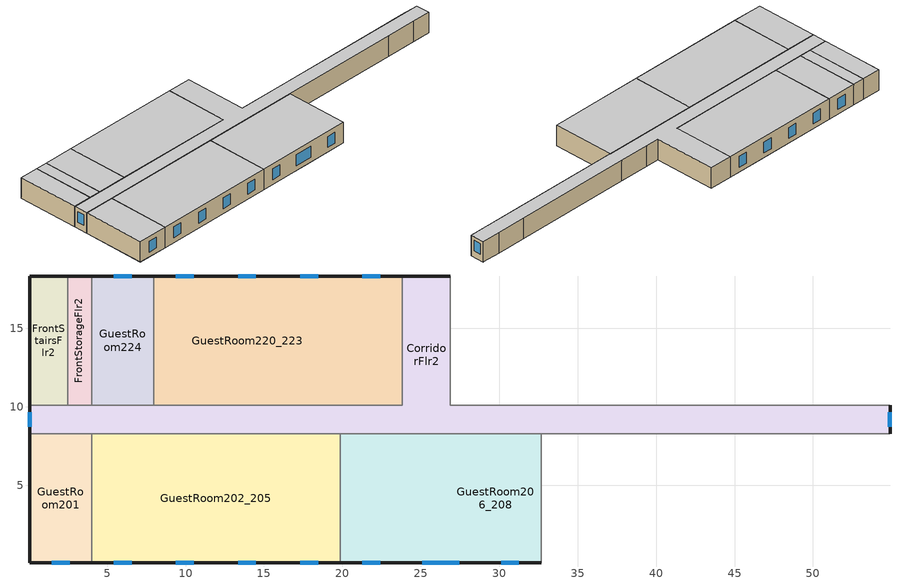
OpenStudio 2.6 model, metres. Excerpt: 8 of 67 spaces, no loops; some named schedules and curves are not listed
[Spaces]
FrontStorageFlr2
 floor to FrontStorageFlr1: 4.01,18.34 4.01,10.11 2.49,10.11 2.49,18.34 z3.35
 wall outside: 4.01,18.34 2.49,18.34 z3.35:6.1
 wall to CorridorFlr2: 2.49,10.11 4.01,10.11 z3.35:6.1
 wall to FrontStairsFlr2: 2.49,18.34 2.49,10.11 z3.35:6.1
 wall to GuestRoom224: 4.01,10.11 4.01,18.34 z3.35:6.1
 ceiling to FrontStorageFlr3: 4.01,10.11 4.01,18.34 2.49,18.34 2.49,10.11 z6.1
CorridorFlr2
 floor to CorridorFlr1: 26.87,18.34 26.87,10.11 54.91,10.11 54.91,8.28 0.05,8.28 0.05,10.11 23.82,10.11 23.82,18.34 z3.35
 wall outside: 0.05,10.11 0.05,8.28 / 54.91,8.28 54.91,10.11 / 26.87,18.34 23.82,18.34 z3.35:6.1
 wall to ElevatorCoreFlr2: 28.7,10.11 26.87,10.11 26.87,18.34 z3.35:6.1
 wall to FrontStairsFlr2: 2.49,10.11 0.05,10.11 z3.35:6.1
 wall to GuestRoom224: 7.97,10.11 4.01,10.11 z3.35:6.1
 wall to GuestRoom201: 0.05,8.28 4.01,8.28 z3.35:6.1
 wall to RearStairsFlr2: 54.91,10.11 52.47,10.11 z3.35:6.1
 wall to GuestRoom206_208: 19.86,8.28 32.66,8.28 z3.35:6.1
 wall to GuestRoom220_223: 23.82,18.34 23.82,10.11 7.97,10.11 z3.35:6.1
 wall to GuestRoom213: 48.51,8.28 52.47,8.28 z3.35:6.1
 wall to GuestRoom219: 32.66,10.11 28.7,10.11 z3.35:6.1
 wall to RearStorageFlr2: 52.47,8.28 54.91,8.28 z3.35:6.1
 wall to GuestRoom214: 52.47,10.11 48.51,10.11 z3.35:6.1
 wall to GuestRoom209_212: 32.66,8.28 48.51,8.28 z3.35:6.1
 wall to GuestRoom202_205: 4.01,8.28 19.86,8.28 z3.35:6.1
 wall to GuestRoom215_218: 48.51,10.11 32.66,10.11 z3.35:6.1
 window: 54.91,8.73 54.91,9.66 / 0.05,9.66 0.05,8.73 z4.19:5.61
 ceiling to CorridorFlr3: 54.91,8.28 54.91,10.11 26.87,10.11 26.87,18.34 23.82,18.34 23.82,10.11 0.05,10.11 0.05,8.28 z6.1
GuestRoom202_205
 floor to FrontLoungeFlr1: 19.86,8.28 19.86,0.05 4.01,0.05 4.01,8.28 z3.35
 wall outside: 4.01,0.05 19.86,0.05 z3.35:6.1
 wall to GuestRoom201: 4.01,8.28 4.01,0.05 z3.35:6.1
 wall to GuestRoom206_208: 19.86,0.05 19.86,8.28 z3.35:6.1
 window: 13.35,0.05 14.49,0.05 / 9.39,0.05 10.52,0.05 / 17.31,0.05 18.45,0.05 / 5.42,0.05 6.56,0.05 z4:5.45
 ceiling to GuestRoom302_305: 19.86,0.05 19.86,8.28 4.01,8.28 4.01,0.05 z6.1
GuestRoom206_208
 floor to MeetingRoomFlr1: 32.66,8.28 32.66,0.05 26.87,0.05 26.87,8.28 z3.35
 floor to CorridorFlr1: 26.87,8.28 26.87,0.05 23.82,0.05 23.82,8.28 z3.35
 floor to RestroomFlr1: 23.82,8.28 23.82,0.05 19.86,0.05 19.86,8.28 z3.35
 wall outside: 19.86,0.05 32.66,0.05 z3.35:6.1
 wall to GuestRoom209_212: 32.66,0.05 32.66,8.28 z3.35:6.1
 window: 21.27,0.05 22.41,0.05 / 30.11,0.05 31.25,0.05 / 25.08,0.05 27.44,0.05 z4:5.45
 ceiling to GuestRoom306_308: 32.66,0.05 32.66,8.28 19.86,8.28 19.86,0.05 z6.1
FrontStairsFlr2
 floor to FrontStairsFlr1: 2.49,18.34 2.49,10.11 0.05,10.11 0.05,18.34 z3.35
 wall outside: 2.49,18.34 0.05,18.34 0.05,10.11 z3.35:6.1
 ceiling to FrontStairsFlr3: 2.49,10.11 2.49,18.34 0.05,18.34 0.05,10.11 z6.1
GuestRoom220_223
 floor to FrontOfficeFlr1: 19.86,18.34 19.86,10.11 7.97,10.11 7.97,18.34 z3.35
 floor to ExerciseCenterFlr1: 23.82,18.34 23.82,10.11 19.86,10.11 19.86,18.34 z3.35
 wall outside: 23.82,18.34 7.97,18.34 z3.35:6.1
 wall to GuestRoom224: 7.97,18.34 7.97,10.11 z3.35:6.1
 window: 14.49,18.34 13.35,18.34 / 10.52,18.34 9.39,18.34 / 22.41,18.34 21.27,18.34 / 18.45,18.34 17.31,18.34 z4:5.45
 ceiling to GuestRoom320_323: 23.82,10.11 23.82,18.34 7.97,18.34 7.97,10.11 z6.1
GuestRoom224
 floor to FrontOfficeFlr1: 7.97,18.34 7.97,10.11 4.01,10.11 4.01,18.34 z3.35
 wall outside: 7.97,18.34 4.01,18.34 z3.35:6.1
 window: 6.56,18.34 5.42,18.34 z4:5.45
 ceiling to GuestRoom324: 7.97,10.11 7.97,18.34 4.01,18.34 4.01,10.11 z6.1
GuestRoom201
 floor to FrontLoungeFlr1: 4.01,8.28 4.01,0.05 0.05,0.05 0.05,8.28 z3.35
 wall outside: 0.05,8.28 0.05,0.05 4.01,0.05 z3.35:6.1
 window: 1.46,0.05 2.6,0.05 z4:5.45
 ceiling to GuestRoom301: 4.01,0.05 4.01,8.28 0.05,8.28 0.05,0.05 z6.1
[Site]
Denver Centennial  Golden   Nr: Latitude {deg}=39.74; Longitude {deg}=-105.18; Time Zone {hr}=-7; Elevation {m}=1829; Terrain=Suburbs
[Building]
90.1-2010-SmallHotel-ASHRAE 169-2006-5B created: 2016-10-04 13:28:55 -0600: North Axis {deg}=180; Default Construction Set=90.1-2010 - SmHotel - ASHRAE 169-2006-5B; Standards Building Type=SmallHotel
[Site:GroundTemperature:BuildingSurface]
19.89, 19.99, 20.06, 20.2, 20.41, 20.6, 20.83, 20.85, 20.72, 20.51, 20.24, 19.99
[Site:WaterMainsTemperature]
Calculation Method=Correlation; Annual Average Outdoor Air Temperature {C}=11.15; Maximum Difference In Monthly Average Outdoor Air Temperatures {deltaC}=26.2
[ClimateZones]
Climate Zone Institution Name 1=ASHRAE; Climate Zone Document Name 1=ANSI/ASHRAE Standard 169; Climate Zone Document Year 1=2006; Climate Zone Value 1=5B; Climate Zone Institution Name 2=CEC; Climate Zone Document Name 2=California Climate Zone Descriptions; Climate Zone Document Year 2=1995
[SizingPeriod:DesignDay] Barometric Pressure {Pa}=81198; Sky Clearness=0; Rain Indicator=0; Snow Indicator=0; Day of Month=21; Daylight Saving Time Indicator=0; Dry-Bulb Temperature Range Modifier Type=DefaultMultipliers
Name | Maximum Dry-Bulb Temperature {C} | Daily Dry-Bulb Temperature Range {deltaC} | Humidity Indicating Conditions at Maximum Dry-Bulb | Wind Speed {m/s} | Wind Direction {deg} | Month | Day Type | Humidity Indicating Type | Solar Model Indicator | ASHRAE Taub | ASHRAE Taud
Denver Centennial  Golden   N Ann Hum_n 99.6% Condns DP=>MCDB | -10.9 | 0 | -21.6 | 3 | 340 | 12 | WinterDesignDay | Dewpoint | ASHRAEClearSky
Denver Centennial  Golden   N Ann Clg .4% Condns Enth=>MDB | 27.3 | 15.2 | 59700 | 4.9 | 0 | 7 | SummerDesignDay | Enthalpy | ASHRAETau | 0.424 | 2.025
Denver Centennial  Golden   N Ann Clg .4% Condns WB=>MDB | 27.3 | 15.2 | 18.4 | 4.9 | 0 | 7 | SummerDesignDay | Wetbulb | ASHRAETau | 0.424 | 2.025
Denver Centennial  Golden   N Ann Clg .4% Condns DB=>MWB | 33 | 15.2 | 15.7 | 4.9 | 0 | 7 | SummerDesignDay | Wetbulb | ASHRAETau | 0.424 | 2.025
[Material:NoMass] Thermal Absorptance=0.9; Solar Absorptance=0.7
Name | Roughness | Thermal Resistance {m2-K/W} | Visible Absorptance
CP02 CARPET PAD | VeryRough | 0.21648 | 0.8
Typical Insulation R-10.94 | Smooth | 1.92744 | 0.7
Typical Carpet Pad | Smooth | 0.21648 | 0.8
Typical Insulation R-13.45 | Smooth | 2.368 | 0.7
Typical Insulation R-19.72 | Smooth | 3.4722 | 0.7
Typical Insulation R-0.58 | Smooth | 0.101875 | 0.7
Typical Insulation R-1.15 | Smooth | 0.202527 | 0.7
[Material] Thermal Absorptance=0.9
Name | Roughness | Thickness {m} | Conductivity {W/m-K} | Density {kg/m3} | Specific Heat {J/kg-K} | Solar Absorptance | Visible Absorptance
4 in. Normalweight Concrete Floor | MediumRough | 0.1016 | 2.31 | 2322 | 832 | 0.7 | 0.7
25mm Stucco | Smooth | 0.0254 | 0.72 | 1856 | 840 | 0.7 | 0.7
5/8 in. Gypsum Board | MediumSmooth | 0.0159 | 0.16 | 800 | 1090 | 0.7 | 0.7
Roof Membrane | VeryRough | 0.0095 | 0.16 | 1121.29 | 1460 | 0.77 | 0.7
Metal Roof Surface; F08 Metal surface | Smooth | 0.0008 | 45.28 | 7824 | 500 | 0.7 | 0.7
1/2 in. Gypsum Board | Smooth | 0.0127 | 0.16 | 800 | 1090 | 0.7 | 0.5
6 in. Normalweight Concrete Floor | MediumRough | 0.1524 | 2.31 | 2322 | 832 | 0.7 | 0.7
8 in. Concrete Block Basement Wall | MediumRough | 0.2032 | 1.326 | 1842 | 912 | 0.7 | 0.7
G05 25mm wood | MediumSmooth | 0.0254 | 0.15 | 608 | 1630 | 0.5 | 0.5
[Construction]
Typical Insulated Exterior Mass Floor R-13.51: Typical Insulation R-10.94, 4 in. Normalweight Concrete Floor, Typical Carpet Pad
Typical Insulated Steel Framed Exterior Wall R-15.63: 25mm Stucco, 5/8 in. Gypsum Board, Typical Insulation R-13.45, 5/8 in. Gypsum Board
Typical IEAD Roof R-20.83: Roof Membrane, Typical Insulation R-19.72, Metal Roof Surface
int_slab_floor_smallhotel: 4 in. Normalweight Concrete Floor, CP02 CARPET PAD
int_wall_smallhotel: 1/2 in. Gypsum Board, 1/2 in. Gypsum Board
int_slab_ceiling_smallhotel: CP02 CARPET PAD, 4 in. Normalweight Concrete Floor
Typical Insulated Carpeted 6in Slab Floor: 6 in. Normalweight Concrete Floor, Typical Carpet Pad
Typical Insulated Basement Mass Wall: 8 in. Concrete Block Basement Wall
U 0.52 SHGC 0.40 Dbl Ref-D Clr 6mm/13mm Air: REF D CLEAR 6MM, AIR 13MM, CLEAR 6MM
Typical Insulated Metal Door R-1.43: F08 Metal surface, Typical Insulation R-0.58
Typical Overhead Door R-2.0: Typical Insulation R-1.15
U 1.17 SHGC 0.49 Sgl Ref-D Clr 6mm: REF D CLEAR 6MM
Typical Interior Window: Clear 3mm
Typical Interior Door; Typical Interior Partition: G05 25mm wood
[DefaultConstructionSet]
90.1-2010 - SmHotel - ASHRAE 169-2006-5B: Default Exterior Surface Constructions=Default Surface Constructions 1; Default Interior Surface Constructions=Default Surface Constructions 2; Default Ground Contact Surface Constructions=Default Surface Constructions 3; Default Exterior SubSurface Constructions=Default Sub Surface Constructions 1; Default Interior SubSurface Constructions=Default Sub Surface Constructions 2; Interior Partition Construction=Typical Interior Partition
[DefaultSurfaceConstructions]
Name | Floor Construction | Wall Construction | Roof Ceiling Construction
Default Surface Constructions 1 | Typical Insulated Exterior Mass Floor R-13.51 | Typical Insulated Steel Framed Exterior Wall R-15.63 | Typical IEAD Roof R-20.83
Default Surface Constructions 2 | int_slab_floor_smallhotel | int_wall_smallhotel | int_slab_ceiling_smallhotel
Default Surface Constructions 3 | Typical Insulated Carpeted 6in Slab Floor | Typical Insulated Basement Mass Wall
[DefaultSubSurfaceConstructions]
Name | Fixed Window Construction | Operable Window Construction | Door Construction | Overhead Door Construction | Skylight Construction | Tubular Daylight Dome Construction | Tubular Daylight Diffuser Construction
Default Sub Surface Constructions 1 | U 0.52 SHGC 0.40 Dbl Ref-D Clr 6mm/13mm Air | U 0.52 SHGC 0.40 Dbl Ref-D Clr 6mm/13mm Air | Typical Insulated Metal Door R-1.43 | Typical Overhead Door R-2.0 | U 1.17 SHGC 0.49 Sgl Ref-D Clr 6mm | Typical Interior Window | Typical Interior Window
Default Sub Surface Constructions 2 | Typical Interior Window | Typical Interior Window | Typical Interior Door
[WindowMaterial:Glazing] Optical Data Type=SpectralAverage; Infrared Transmittance at Normal Incidence=0; Front Side Infrared Hemispherical Emissivity=0.84; Conductivity {W/m-K}=0.9; Dirt Correction Factor for Solar and Visible Transmittance=1; Solar Diffusing=No
Name | Thickness {m} | Solar Transmittance at Normal Incidence | Front Side Solar Reflectance at Normal Incidence | Back Side Solar Reflectance at Normal Incidence | Visible Transmittance at Normal Incidence | Front Side Visible Reflectance at Normal Incidence | Back Side Visible Reflectance at Normal Incidence | Back Side Infrared Hemispherical Emissivity
REF D CLEAR 6MM | 0.006 | 0.429 | 0.308 | 0.379 | 0.334 | 0.453 | 0.505 | 0.82
CLEAR 6MM | 0.006 | 0.775 | 0.071 | 0.071 | 0.881 | 0.08 | 0.08 | 0.84
Clear 3mm | 0.003 | 0.837 | 0.075 | 0.075 | 0.898 | 0.081 | 0.081 | 0.84
[WindowMaterial:Gas]
AIR 13MM: Gas Type=Air; Thickness {m}=0.0127
[Space]
Name | Space Type | Thermal Zone
GuestRoom220_223 | SmallHotel GuestRoom123Occ | GuestRoom220_223 ZN
FrontStorageFlr2 | SmallHotel Storage | FrontStorageFlr2 ZN
CorridorFlr2 | SmallHotel Corridor | CorridorFlr2 ZN
GuestRoom201 | SmallHotel GuestRoom123Vac | GuestRoom201 ZN
GuestRoom206_208 | SmallHotel GuestRoom123Occ | GuestRoom206_208 ZN
GuestRoom202_205 | SmallHotel GuestRoom123Occ | GuestRoom202_205 ZN
GuestRoom224 | SmallHotel GuestRoom123Occ | GuestRoom224 ZN
FrontStairsFlr2 | SmallHotel Stair | FrontStairsFlr2 ZN
[SpaceType] Standards Building Type=SmallHotel
Name | Default Schedule Set | Design Specification Outdoor Air Object | Standards Space Type
SmallHotel Corridor | SmallHotel Corridor Schedule Set | SmallHotel Corridor Ventilation | Corridor
SmallHotel Stair | SmallHotel Stair Schedule Set | SmallHotel Stair Ventilation | Stair
SmallHotel Storage | SmallHotel Storage Schedule Set | SmallHotel Storage Ventilation | Storage
SmallHotel GuestRoom123Occ | SmallHotel GuestRoom123Occ Schedule Set | SmallHotel GuestRoom123Occ Ventilation | GuestRoom123Occ
SmallHotel GuestRoom123Vac | SmallHotel GuestRoom123Vac Schedule Set | SmallHotel GuestRoom123Vac Ventilation | GuestRoom123Vac
[Lights:Definition] Design Level Calculation Method=Watts/Area; Fraction Radiant=0.7; Fraction Visible=0.2
Name | Watts per Space Floor Area {W/m2}
SmallHotel Corridor Lights Definition | 7.10418
SmallHotel GuestRoom123Occ Lights Definition; SmallHotel GuestRoom123Vac Lights Definition | 8.07293
SmallHotel Stair Lights Definition | 7.4271
SmallHotel Storage Lights Definition | 6.78126
[Lights]
Name | Lights Definition | Space or SpaceType
SmallHotel Corridor Lights | SmallHotel Corridor Lights Definition | SmallHotel Corridor
SmallHotel GuestRoom123Occ Lights | SmallHotel GuestRoom123Occ Lights Definition | SmallHotel GuestRoom123Occ
SmallHotel GuestRoom123Vac Lights | SmallHotel GuestRoom123Vac Lights Definition | SmallHotel GuestRoom123Vac
SmallHotel Stair Lights | SmallHotel Stair Lights Definition | SmallHotel Stair
SmallHotel Storage Lights | SmallHotel Storage Lights Definition | SmallHotel Storage
[DesignSpecification:OutdoorAir] Outdoor Air Method=Sum
Name | Outdoor Air Flow per Floor Area {m3/s-m2} | Outdoor Air Flow per Person {m3/s-person}
SmallHotel Corridor Ventilation; SmallHotel Stair Ventilation | 0.0003048
SmallHotel GuestRoom123Occ Ventilation; SmallHotel GuestRoom123Vac Ventilation | 0.0003048 | 0.00235974
SmallHotel Storage Ventilation | 0.0006096
[DefaultScheduleSet] People Activity Level Schedule=HotelSmall Activity_Sch
Name | Number of People Schedule | Lighting Schedule | Electric Equipment Schedule | Infiltration Schedule
SmallHotel Corridor Schedule Set | HotelSmall AlwaysOff | HotelSmall BLDG_LIGHT_CORRIDOR_SCH | HotelSmall AlwaysOff | Always On
SmallHotel GuestRoom123Occ Schedule Set | HotelSmall GuestRoom_Occ_Sch | HotelSmall BLDG_LIGHT_GUESTROOM_SCH_2010 | HotelSmall GuestRoom_Eqp_Sch_Base | HotelSmall GuestRoom_Infil_Sch
SmallHotel GuestRoom123Vac Schedule Set | HotelSmall AlwaysOff | HotelSmall AlwaysOff | HotelSmall AlwaysOff | HotelSmall GuestRoom_Infil_Sch
SmallHotel Stair Schedule Set | HotelSmall AlwaysOff | HotelSmall BLDG_LIGHT_STAIR_SCH | HotelSmall AlwaysOff | Always On
SmallHotel Storage Schedule Set | HotelSmall AlwaysOff | HotelSmall BLDG_LIGHT_STORAGE_SCH | HotelSmall AlwaysOff | Always On
[ThermostatSetpoint:DualSetpoint]
Name | Heating Setpoint Temperature Schedule | Cooling Setpoint Temperature Schedule
SmallHotel Corridor Thermostat 1 | HotelSmall CommonArea_HtgSP_Sch | HotelSmall CommonArea_ClgSP_Sch
SmallHotel GuestRoom123Occ Thermostat 2; SmallHotel GuestRoom123Occ Thermostat 4; SmallHotel GuestRoom123Occ Thermostat 6; SmallHotel GuestRoom123Occ Thermostat 14 | HotelSmall Adva_OccGuestRoom_HtgSP_Sch | HotelSmall Adva_OccGuestRoom_ClgSP_Sch
SmallHotel Stair Thermostat 1; SmallHotel Storage Thermostat 6 | HotelSmall SemiHeated_HtgSP_Sch | SmallHotel UnitHeater ClgSP Sch
SmallHotel GuestRoom123Vac Thermostat 8 | HotelSmall VacGuestRoom_HtgSP_Sch | HotelSmall VacGuestRoom_ClgSP_Sch
[ElectricEquipment:Definition] Design Level Calculation Method=Watts/Area; Watts per Space Floor Area {W/m2}=11.8403; Fraction Radiant=0.5
SmallHotel GuestRoom123Occ Elec Equip Definition; SmallHotel GuestRoom123Vac Elec Equip Definition
[ElectricEquipment]
Name | Electric Equipment Definition | Space or SpaceType
SmallHotel GuestRoom123Occ Elec Equip | SmallHotel GuestRoom123Occ Elec Equip Definition | SmallHotel GuestRoom123Occ
SmallHotel GuestRoom123Vac Elec Equip | SmallHotel GuestRoom123Vac Elec Equip Definition | SmallHotel GuestRoom123Vac
[People:Definition] Number of People Calculation Method=People/Area; People per Space Floor Area {person/m2}=0.0459619; Fraction Radiant=0.3
SmallHotel GuestRoom123Occ People Definition; SmallHotel GuestRoom123Vac People Definition
[People] Work Efficiency Schedule=Work Efficiency Schedule; Clothing Insulation Schedule=Clothing Schedule; Air Velocity Schedule=Air Velocity Schedule
Name | People Definition | Space or SpaceType
SmallHotel GuestRoom123Occ People | SmallHotel GuestRoom123Occ People Definition | SmallHotel GuestRoom123Occ
SmallHotel GuestRoom123Vac People | SmallHotel GuestRoom123Vac People Definition | SmallHotel GuestRoom123Vac
[SpaceInfiltration:DesignFlowRate] Design Flow Rate Calculation Method=Flow/ExteriorArea; Flow per Exterior Surface Area {m3/s-m2}=0.000569573; Constant Term Coefficient=0; Temperature Term Coefficient=0; Velocity Term Coefficient=0.224; Velocity Squared Term Coefficient=0
Name | Space or SpaceType | Schedule
CorridorFlr2 Infiltration | CorridorFlr2 | Always On
FrontStairsFlr2 Infiltration | FrontStairsFlr2 | Always On
FrontStorageFlr2 Infiltration | FrontStorageFlr2 | Always On
GuestRoom201 Infiltration | GuestRoom201 | HotelSmall GuestRoom_Infil_Sch
GuestRoom202_205 Infiltration | GuestRoom202_205 | HotelSmall GuestRoom_Infil_Sch
GuestRoom206_208 Infiltration | GuestRoom206_208 | HotelSmall GuestRoom_Infil_Sch
GuestRoom220_223 Infiltration | GuestRoom220_223 | HotelSmall GuestRoom_Infil_Sch
GuestRoom224 Infiltration | GuestRoom224 | HotelSmall GuestRoom_Infil_Sch
[ThermalZone] Use Ideal Air Loads=No
Name | Thermostat
CorridorFlr2 ZN | SmallHotel Corridor Thermostat 1
GuestRoom220_223 ZN | SmallHotel GuestRoom123Occ Thermostat 2
GuestRoom224 ZN | SmallHotel GuestRoom123Occ Thermostat 4
GuestRoom202_205 ZN | SmallHotel GuestRoom123Occ Thermostat 6
FrontStairsFlr2 ZN | SmallHotel Stair Thermostat 1
GuestRoom201 ZN | SmallHotel GuestRoom123Vac Thermostat 8
FrontStorageFlr2 ZN | SmallHotel Storage Thermostat 6
GuestRoom206_208 ZN | SmallHotel GuestRoom123Occ Thermostat 14
[Zone equipment]
GuestRoom319 ZN: GuestRoom319 ZN PTAC
GuestRoom406_408 ZN: GuestRoom406_408 ZN PTAC
CorridorFlr4 ZN: CorridorFlr4 ZN PTAC
RearStairsFlr2 ZN: RearStairsFlr2 ZN UnitHeater
GuestRoom409_412 ZN: GuestRoom409_412 ZN PTAC
GuestRoom201 ZN: GuestRoom201 ZN PTAC
GuestRoom413 ZN: GuestRoom413 ZN PTAC
GuestRoom102 ZN: GuestRoom102 ZN PTAC
RearStairsFlr1 ZN: RearStairsFlr1 ZN UnitHeater
GuestRoom215_218 ZN: GuestRoom215_218 ZN PTAC
FrontStairsFlr3 ZN: FrontStairsFlr3 ZN UnitHeater
GuestRoom206_208 ZN: GuestRoom206_208 ZN PTAC
GuestRoom320_323 ZN: GuestRoom320_323 ZN PTAC
[Fan:ConstantVolume] Fan Efficiency=0.1595; Maximum Flow Rate {m3/s}=AutoSize; Motor Efficiency=0.29
Name | Availability Schedule | Pressure Rise {Pa}
GuestRoom101 ZN PTAC Fan; GuestRoom102 ZN PTAC Fan; GuestRoom103 ZN PTAC Fan; GuestRoom104 ZN PTAC Fan; GuestRoom105 ZN PTAC Fan; GuestRoom201 ZN PTAC Fan; GuestRoom202_205 ZN PTAC Fan; GuestRoom206_208 ZN PTAC Fan; GuestRoom209_212 ZN PTAC Fan; GuestRoom213 ZN PTAC Fan; GuestRoom214 ZN PTAC Fan; GuestRoom215_218 ZN PTAC Fan; GuestRoom219 ZN PTAC Fan; GuestRoom220_223 ZN PTAC Fan; GuestRoom224 ZN PTAC Fan; GuestRoom301 ZN PTAC Fan; GuestRoom302_305 ZN PTAC Fan; GuestRoom306_308 ZN PTAC Fan; GuestRoom309_312 ZN PTAC Fan; GuestRoom313 ZN PTAC Fan; GuestRoom314 ZN PTAC Fan; GuestRoom315_318 ZN PTAC Fan; GuestRoom319 ZN PTAC Fan; GuestRoom320_323 ZN PTAC Fan; GuestRoom324 ZN PTAC Fan; GuestRoom401 ZN PTAC Fan; GuestRoom402_405 ZN PTAC Fan; GuestRoom406_408 ZN PTAC Fan; GuestRoom409_412 ZN PTAC Fan; GuestRoom413 ZN PTAC Fan; GuestRoom414 ZN PTAC Fan; GuestRoom415_418 ZN PTAC Fan; GuestRoom419 ZN PTAC Fan; GuestRoom420_423 ZN PTAC Fan; GuestRoom424 ZN PTAC Fan; CorridorFlr1 ZN PTAC Fan; CorridorFlr2 ZN PTAC Fan; CorridorFlr3 ZN PTAC Fan; CorridorFlr4 ZN PTAC Fan | Always On Discrete | 331.288
MechanicalRoomFlr1 ZN UnitHeater Fan; FrontStairsFlr1 ZN UnitHeater Fan; FrontStairsFlr2 ZN UnitHeater Fan; FrontStairsFlr3 ZN UnitHeater Fan; FrontStairsFlr4 ZN UnitHeater Fan; RearStairsFlr1 ZN UnitHeater Fan; RearStairsFlr2 ZN UnitHeater Fan; RearStairsFlr3 ZN UnitHeater Fan; RearStairsFlr4 ZN UnitHeater Fan | Always On | 49.8178
[Coil:Heating:Electric]
Name | Availability Schedule
GuestRoom101 ZN PTAC Electric Htg Coil; GuestRoom102 ZN PTAC Electric Htg Coil; GuestRoom103 ZN PTAC Electric Htg Coil; GuestRoom104 ZN PTAC Electric Htg Coil; GuestRoom105 ZN PTAC Electric Htg Coil; GuestRoom201 ZN PTAC Electric Htg Coil; GuestRoom202_205 ZN PTAC Electric Htg Coil; GuestRoom206_208 ZN PTAC Electric Htg Coil; GuestRoom209_212 ZN PTAC Electric Htg Coil; GuestRoom213 ZN PTAC Electric Htg Coil; GuestRoom214 ZN PTAC Electric Htg Coil; GuestRoom215_218 ZN PTAC Electric Htg Coil; GuestRoom219 ZN PTAC Electric Htg Coil; GuestRoom220_223 ZN PTAC Electric Htg Coil; GuestRoom224 ZN PTAC Electric Htg Coil; GuestRoom301 ZN PTAC Electric Htg Coil; GuestRoom302_305 ZN PTAC Electric Htg Coil; GuestRoom306_308 ZN PTAC Electric Htg Coil; GuestRoom309_312 ZN PTAC Electric Htg Coil; GuestRoom313 ZN PTAC Electric Htg Coil; GuestRoom314 ZN PTAC Electric Htg Coil; GuestRoom315_318 ZN PTAC Electric Htg Coil; GuestRoom319 ZN PTAC Electric Htg Coil; GuestRoom320_323 ZN PTAC Electric Htg Coil; GuestRoom324 ZN PTAC Electric Htg Coil; GuestRoom401 ZN PTAC Electric Htg Coil; GuestRoom402_405 ZN PTAC Electric Htg Coil; GuestRoom406_408 ZN PTAC Electric Htg Coil; GuestRoom409_412 ZN PTAC Electric Htg Coil; GuestRoom413 ZN PTAC Electric Htg Coil; GuestRoom414 ZN PTAC Electric Htg Coil; GuestRoom415_418 ZN PTAC Electric Htg Coil; GuestRoom419 ZN PTAC Electric Htg Coil; GuestRoom420_423 ZN PTAC Electric Htg Coil; GuestRoom424 ZN PTAC Electric Htg Coil; CorridorFlr1 ZN PTAC Electric Htg Coil; CorridorFlr2 ZN PTAC Electric Htg Coil; CorridorFlr3 ZN PTAC Electric Htg Coil; CorridorFlr4 ZN PTAC Electric Htg Coil | Always On Discrete
MechanicalRoomFlr1 ZN UnitHeater Electric Htg Coil; FrontStairsFlr1 ZN UnitHeater Electric Htg Coil; FrontStairsFlr2 ZN UnitHeater Electric Htg Coil; FrontStairsFlr3 ZN UnitHeater Electric Htg Coil; FrontStairsFlr4 ZN UnitHeater Electric Htg Coil; RearStairsFlr1 ZN UnitHeater Electric Htg Coil; RearStairsFlr2 ZN UnitHeater Electric Htg Coil; RearStairsFlr3 ZN UnitHeater Electric Htg Coil; RearStairsFlr4 ZN UnitHeater Electric Htg Coil | Always On
[Coil:Cooling:DX:SingleSpeed] Availability Schedule=Always On Discrete; Rated Total Cooling Capacity {W}=autosize; Rated Sensible Heat Ratio=autosize; Rated Air Flow Rate {m3/s}=autosize; Rated Evaporator Fan Power Per Volume Flow Rate {W/(m3/s)}=773.3; Condenser Type=AirCooled; Evaporative Condenser Effectiveness=0; Evaporative Condenser Air Flow Rate {m3/s}=Autosize; Evaporative Condenser Pump Rated Power Consumption {W}=Autosize; Crankcase Heater Capacity {W}=0; Maximum Outdoor Dry-Bulb Temperature for Crankcase Heater Operation {C}=0; Basin Heater Capacity {W/K}=0; Basin Heater Setpoint Temperature {C}=10
Name | Rated COP {W/W} | Total Cooling Capacity Function of Temperature Curve | Total Cooling Capacity Function of Flow Fraction Curve | Energy Input Ratio Function of Temperature Curve | Energy Input Ratio Function of Flow Fraction Curve | Part Load Fraction Correlation Curve
GuestRoom101 ZN PTAC 1spd DX AC Clg Coil 2kBtu/hr 11.7EER | 3.95608 | PSZ-Fine Storage DX Coil Cap-FT 7 | DX Coil Cap-FF 7 | PSZ-AC DX Coil EIR-FT 7 | Split DX Coil EIR-FF 7 | HPACCOOLPLFFPLR 7
GuestRoom102 ZN PTAC 1spd DX AC Clg Coil 1kBtu/hr 11.7EER | 3.95586 | PSZ-Fine Storage DX Coil Cap-FT 8 | DX Coil Cap-FF 8 | PSZ-AC DX Coil EIR-FT 8 | Split DX Coil EIR-FF 8 | HPACCOOLPLFFPLR 8
[Exterior:Lights:Definition]
NonDimming Exterior Lights Def: Design Level {W}=4188
[Exterior:Lights]
NonDimming Exterior Lights Def: Exterior Lights Definition=NonDimming Exterior Lights Def; Schedule=HotelSmall Exterior_Lgt_ALWAYS_ON; Control Option=AstronomicalClock
